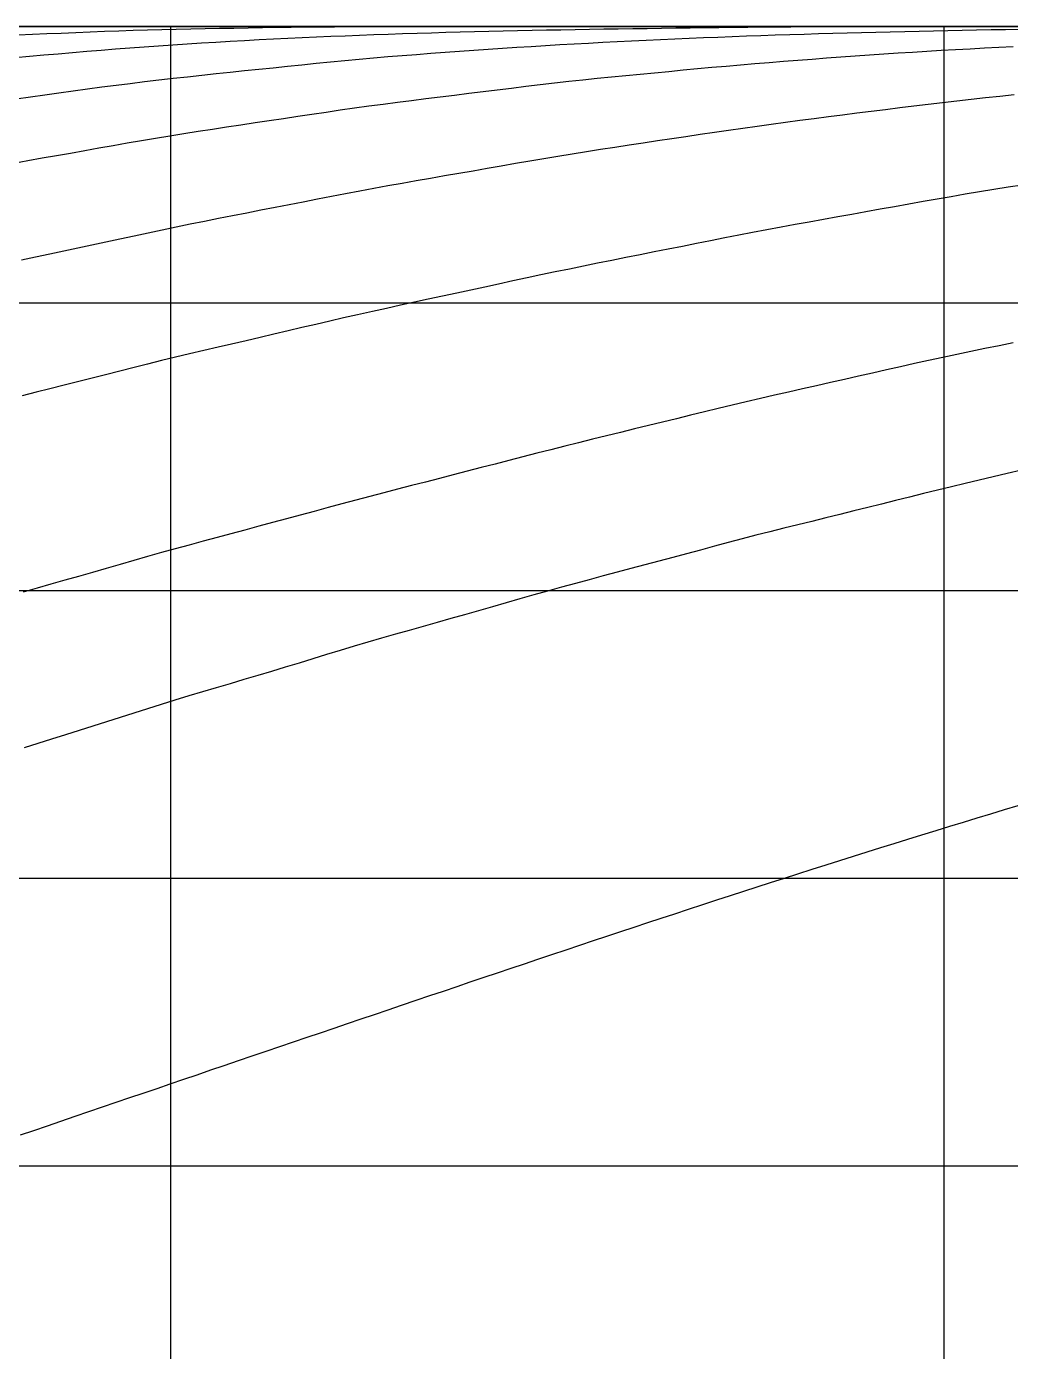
# Model space of a CAD drawing. Header units: millimetres. Extents: x 219888 to 472088, y 91183 to 209983.
# Drawn here: x 287367 to 294210, y 132129 to 141340 of the extents above; entities that cross this region are included whole.
import ezdxf

# ---------------------------------------------------------------- set-up
doc = ezdxf.new("R2010")
doc.units = ezdxf.units.MM
doc.layers.add('Waterlines', color=7, linetype='Continuous')
doc.layers.add('网格线和标注', color=7, linetype='Continuous')

msp = doc.modelspace()

# ---------------------------------------------------------------- linework, layer by layer
at = {"layer": 'Waterlines', "color": 135}
for points in [[(294266.874, 141339.696), (294166.714, 141339.696), (294066.954, 141339.696), (293966.744, 141339.696), (293866.964, 141339.696), (293767.194, 141339.696), (293666.884, 141339.696), (293567.024, 141339.696), (293467.014, 141339.696), (293367.154, 141339.696), (293267.104, 141339.696), (293167.104, 141339.696), (293066.804, 141339.696), (292966.874, 141339.696), (292866.994, 141339.696), (292766.704, 141339.696), (292666.654, 141339.696), (292566.944, 141339.696), (292467.184, 141339.696), (292367.214, 141339.696), (292267.084, 141339.696), (292167.064, 141339.696), (292066.764, 141339.696), (291966.934, 141339.696), (291866.884, 141339.696), (291766.974, 141339.696), (291667.004, 141339.696), (291567.014, 141339.696), (291466.924, 141339.696), (291366.914, 141339.696), (291266.964, 141339.696), (291166.824, 141339.696), (291067.064, 141339.696), (290966.764, 141339.696), (290866.854, 141339.696), (290766.974, 141339.696), (290667.114, 141339.696), (290566.754, 141339.696), (290467.084, 141339.696), (290366.684, 141339.696), (290266.764, 141339.696), (290166.974, 141339.696), (290066.824, 141339.696), (289966.774, 141339.696), (289866.794, 141339.696), (289766.974, 141339.696), (289666.824, 141339.696), (289566.934, 141339.696), (289466.924, 141339.696), (289366.834, 141339.696), (289266.714, 141339.696), (289167.044, 141339.696), (289066.804, 141339.696), (288966.934, 141339.696), (288866.864, 141339.696), (288766.764, 141339.696), (288666.904, 141339.696), (288566.844, 141339.696), (288466.694, 141339.696), (288366.774, 141339.696), (288266.864, 141339.696), (288166.884, 141339.696), (288066.824, 141339.696), (287966.684, 141339.696), (287867.144, 141339.696), (287766.774, 141339.696), (287666.874, 141339.696), (287566.584, 141339.696), (287466.924, 141339.696), (287366.714, 141339.696), (287266.714, 141339.696)], [(294274.834, 141339.696), (294174.824, 141339.696), (294074.854, 141339.696), (293974.474, 141339.696), (293874.404, 141339.696), (293774.154, 141339.696), (293673.884, 141339.696), (293574.314, 141339.696), (293474.534, 141339.696), (293374.224, 141339.696), (293274.664, 141339.696), (293174.204, 141339.696), (293074.394, 141339.696), (292974.714, 141339.696), (292874.294, 141339.696), (292773.984, 141339.696), (292674.084, 141339.696), (292574.164, 141339.696), (292474.054, 141339.696), (292374.014, 141339.696), (292273.934, 141339.696), (292173.914, 141339.696), (292073.994, 141339.696), (291974.044, 141339.696), (291873.874, 141339.696), (291773.654, 141339.696), (291673.714, 141339.696), (291573.654, 141339.696), (291473.794, 141339.696), (291373.604, 141339.696), (291273.894, 141339.696), (291173.574, 141339.696), (291073.484, 141339.696), (290973.544, 141339.696), (290873.444, 141339.696), (290773.334, 141339.696), (290673.284, 141339.696), (290573.364, 141339.696), (290473.644, 141339.696), (290373.184, 141339.696), (290273.334, 141339.696), (290173.244, 141339.696), (290073.174, 141339.696), (289973.114, 141339.696), (289873.004, 141339.696), (289773.224, 141339.696), (289673.204, 141339.696), (289572.864, 141339.696), (289472.934, 141339.696), (289372.934, 141339.696), (289273.014, 141339.696), (289172.934, 141339.696), (289072.544, 141339.696), (288972.814, 141339.696), (288872.664, 141339.696), (288772.514, 141339.696), (288672.834, 141339.696), (288572.464, 141339.696), (288472.474, 141339.696), (288372.334, 141339.696), (288272.544, 141339.696), (288172.604, 141339.696), (288072.454, 141339.696), (287972.324, 141339.696), (287872.404, 141339.696), (287772.104, 141339.696), (287672.404, 141339.696), (287572.154, 141339.696), (287472.214, 141339.696), (287372.254, 141339.696), (287272.014, 141339.696)], [(294281.574, 141339.696), (294181.204, 141339.696), (294081.254, 141339.696), (293981.104, 141339.696), (293881.184, 141339.696), (293781.114, 141339.696), (293680.974, 141339.696), (293581.064, 141339.696), (293480.714, 141339.696), (293380.644, 141339.696), (293280.804, 141339.696), (293180.404, 141339.696), (293080.634, 141339.696), (292980.334, 141339.696), (292880.384, 141339.696), (292780.214, 141339.696), (292680.254, 141339.696), (292580.384, 141339.696), (292480.044, 141339.696), (292380.204, 141339.696), (292279.854, 141339.696), (292179.994, 141339.696), (292079.894, 141339.696), (291979.424, 141339.696), (291879.804, 141339.696), (291779.524, 141339.696), (291679.414, 141339.696), (291579.454, 141339.696), (291478.824, 141339.696), (291379.424, 141339.696), (291279.244, 141339.696), (291179.384, 141339.696), (291079.014, 141339.696), (290979.124, 141339.696), (290878.864, 141339.696), (290778.914, 141339.696), (290678.714, 141339.696), (290578.844, 141339.696), (290478.724, 141339.696), (290378.584, 141339.696), (290278.654, 141339.696), (290178.854, 141339.696), (290078.444, 141339.696), (289978.254, 141339.696), (289878.094, 141339.696), (289777.964, 141339.696), (289678.184, 141339.696), (289577.974, 141339.696), (289478.014, 141339.696), (289377.944, 141339.696), (289277.714, 141339.696), (289177.764, 141339.696), (289077.864, 141339.696), (288977.954, 141339.696), (288877.544, 141339.696), (288777.374, 141339.696), (288677.144, 141339.696), (288577.314, 141339.696), (288477.604, 141339.696), (288377.124, 141339.696), (288277.114, 141339.696), (288176.974, 141339.696), (288076.794, 141339.696), (287976.864, 141339.696), (287876.844, 141339.696), (287777.084, 141339.696), (287676.654, 141339.696), (287576.404, 141339.696), (287476.314, 141339.696), (287376.034, 141339.696), (287276.504, 141339.696)], [(294276.334, 141339.696), (294176.714, 141339.696), (294076.414, 141339.696), (293976.854, 141339.696), (293876.304, 141339.696), (293776.614, 141339.696), (293677.374, 141339.696), (293576.914, 141339.696), (293476.604, 141339.696), (293376.094, 141339.696), (293276.794, 141339.696), (293176.614, 141339.696), (293076.304, 141339.696), (292976.954, 141339.696), (292876.784, 141339.696), (292776.534, 141339.696), (292675.884, 141339.696), (292576.604, 141339.696), (292477.044, 141339.696), (292376.494, 141339.696), (292276.664, 141339.696), (292176.964, 141339.696), (292076.744, 141339.696), (291976.124, 141339.696), (291876.344, 141339.696), (291777.234, 141339.696), (291676.454, 141339.696), (291576.644, 141339.696), (291476.314, 141339.696), (291376.804, 141339.696), (291276.444, 141339.696), (291176.524, 141339.696), (291077.254, 141339.696), (290976.614, 141339.696), (290876.594, 141339.696), (290776.214, 141339.696), (290676.784, 141339.696), (290576.774, 141339.696), (290476.624, 141339.696), (290376.974, 141339.696), (290276.454, 141339.696), (290176.544, 141339.696), (290076.114, 141339.696), (289976.524, 141339.696), (289876.714, 141339.696), (289776.534, 141339.696), (289676.904, 141339.696), (289576.514, 141339.696), (289476.624, 141339.696), (289376.634, 141339.696), (289276.214, 141339.696), (289176.864, 141339.696), (289076.484, 141339.696), (288976.104, 141339.696), (288876.644, 141339.696), (288776.964, 141339.696), (288676.484, 141339.696), (288576.034, 141339.696), (288476.834, 141339.696), (288376.494, 141339.696), (288276.214, 141339.696), (288176.334, 141339.696), (288076.524, 141339.696), (287976.534, 141339.696), (287876.394, 141339.696), (287776.604, 141339.696), (287676.744, 141339.696), (287576.804, 141339.696), (287476.264, 141339.696), (287376.494, 141339.696), (287276.914, 141339.696)], [(294282.384, 141339.696), (294182.454, 141339.696), (294082.404, 141339.696), (293982.614, 141339.696), (293882.294, 141339.696), (293782.544, 141339.696), (293682.334, 141339.696), (293582.054, 141339.696), (293482.224, 141339.696), (293382.234, 141339.696), (293282.204, 141339.696), (293182.264, 141339.696), (293082.084, 141339.696), (293029.994, 141339.696), (292982.484, 141339.216), (292882.494, 141338.196), (292782.554, 141337.176), (292682.554, 141336.156), (292582.594, 141335.116), (292482.304, 141334.056), (292382.394, 141332.976), (292282.414, 141331.886), (292182.544, 141330.766), (292082.364, 141329.606), (291982.374, 141328.426), (291882.394, 141327.196), (291782.184, 141325.926), (291682.354, 141324.616), (291582.444, 141323.246), (291482.384, 141321.816), (291382.274, 141320.326), (291282.344, 141318.756), (291182.684, 141317.106), (291082.584, 141315.366), (290982.314, 141313.526), (290882.614, 141311.586), (290782.414, 141309.526), (290682.724, 141307.356), (290582.494, 141305.046), (290482.534, 141302.616), (290382.784, 141300.036), (290282.474, 141297.296), (290182.514, 141294.416), (290082.764, 141291.376), (289982.634, 141288.166), (289882.814, 141284.796), (289782.954, 141281.256), (289682.724, 141277.516), (289583.274, 141273.616), (289482.994, 141269.496), (289382.954, 141265.196), (289283.274, 141260.696), (289183.344, 141255.986), (289083.354, 141251.056), (288983.724, 141245.926), (288883.754, 141240.546), (288783.934, 141234.936), (288684.054, 141229.076), (288584.064, 141222.966), (288484.654, 141216.646), (288384.704, 141210.026), (288284.604, 141203.146), (288185.224, 141196.046), (288085.404, 141188.656), (287985.824, 141181.036), (287885.864, 141173.146), (287786.164, 141165.046), (287686.654, 141156.746), (287586.944, 141148.216), (287487.304, 141139.496), (287387.724, 141130.586), (287287.874, 141121.466)], [(294289.244, 141339.696), (294189.204, 141339.696), (294088.884, 141339.696), (293989.224, 141339.696), (293889.204, 141339.696), (293788.834, 141339.696), (293689.254, 141339.696), (293589.094, 141339.696), (293489.084, 141339.696), (293389.264, 141339.696), (293288.934, 141339.696), (293189.214, 141339.696), (293088.964, 141339.696), (292988.984, 141339.696), (292889.214, 141339.696), (292789.104, 141339.696), (292689.164, 141339.696), (292589.194, 141339.696), (292488.794, 141339.696), (292389.184, 141339.696), (292289.214, 141339.696), (292189.214, 141339.696), (292089.074, 141339.696), (291989.064, 141339.696), (291889.204, 141339.696), (291789.274, 141339.696), (291688.764, 141339.696), (291589.114, 141339.696), (291488.934, 141339.696), (291389.114, 141339.696), (291289.064, 141339.696), (291188.914, 141339.696), (291089.244, 141339.696), (290989.184, 141339.696), (290889.224, 141339.696), (290789.104, 141339.696), (290689.044, 141339.696), (290589.104, 141339.696), (290489.074, 141339.696), (290389.234, 141339.696), (290289.124, 141339.696), (290189.074, 141339.696), (290089.094, 141339.696), (289989.184, 141339.696), (289889.124, 141339.696), (289788.944, 141339.696), (289689.254, 141339.696), (289589.124, 141339.696), (289488.834, 141339.696), (289389.034, 141339.696), (289288.974, 141339.696), (289188.674, 141339.696), (289089.134, 141339.696), (288988.884, 141339.696), (288888.804, 141339.696), (288788.974, 141339.696), (288688.884, 141339.696), (288588.884, 141339.696), (288488.874, 141339.696), (288388.754, 141339.696), (288289.104, 141339.696), (288188.914, 141339.696), (288089.004, 141339.696), (287988.954, 141339.696), (287888.994, 141339.696), (287789.014, 141339.696), (287688.944, 141339.696), (287588.824, 141339.696), (287488.834, 141339.696), (287388.854, 141339.696), (287288.784, 141339.696)], [(294290.774, 141339.696), (294190.194, 141339.696), (294090.064, 141339.696), (293990.524, 141339.696), (293890.544, 141339.696), (293789.994, 141339.696), (293690.214, 141339.696), (293590.524, 141339.696), (293490.324, 141339.696), (293390.104, 141339.696), (293289.554, 141339.696), (293190.584, 141339.696), (293090.304, 141339.696), (292989.984, 141339.696), (292890.834, 141339.696), (292790.344, 141339.696), (292689.834, 141339.696), (292590.624, 141339.696), (292490.484, 141339.696), (292390.174, 141339.696), (292289.264, 141339.696), (292189.984, 141339.696), (292090.684, 141339.696), (291989.624, 141339.696), (291889.494, 141339.696), (291789.624, 141339.696), (291690.274, 141339.696), (291589.694, 141339.696), (291488.964, 141339.696), (291389.934, 141339.696), (291289.834, 141339.696), (291189.164, 141339.696), (291090.794, 141339.696), (290990.124, 141339.696), (290889.474, 141339.696), (290789.614, 141339.696), (290689.914, 141339.696), (290590.014, 141339.696), (290489.304, 141339.696), (290389.684, 141339.696), (290290.414, 141339.696), (290189.764, 141339.696), (290089.024, 141339.696), (289988.934, 141339.696), (289890.134, 141339.696), (289789.514, 141339.696), (289689.024, 141339.696), (289589.784, 141339.696), (289489.844, 141339.696), (289389.044, 141339.696), (289289.874, 141339.696), (289189.804, 141339.696), (289089.554, 141339.696), (288988.984, 141339.696), (288888.964, 141339.696), (288789.864, 141339.696), (288689.094, 141339.696), (288588.534, 141339.696), (288489.834, 141339.696), (288389.684, 141339.696), (288288.854, 141339.696), (288187.964, 141339.696), (288089.804, 141339.696), (287989.474, 141339.696), (287888.554, 141339.696), (287789.734, 141339.696), (287689.464, 141339.696), (287588.864, 141339.696), (287488.924, 141339.696), (287388.754, 141339.696), (287289.404, 141339.696)], [(294274.164, 141318.906), (294174.274, 141317.296), (294074.244, 141315.636), (293974.284, 141313.896), (293873.984, 141312.086), (293774.274, 141310.186), (293674.154, 141308.166), (293574.034, 141306.016), (293474.234, 141303.746), (293373.884, 141301.346), (293274.244, 141298.836), (293174.104, 141296.206), (293074.224, 141293.476), (292974.204, 141290.656), (292874.184, 141287.786), (292773.974, 141284.876), (292674.034, 141281.876), (292574.254, 141278.726), (292474.404, 141275.366), (292374.444, 141271.796), (292274.454, 141268.056), (292174.684, 141264.176), (292074.764, 141260.146), (291974.954, 141255.966), (291875.264, 141251.646), (291775.084, 141247.166), (291675.204, 141242.536), (291575.214, 141237.746), (291475.474, 141232.806), (291375.424, 141227.686), (291275.954, 141222.406), (291175.864, 141216.916), (291076.204, 141211.246), (290976.294, 141205.346), (290876.364, 141199.236), (290776.764, 141192.946), (290676.744, 141186.446), (290576.904, 141179.776), (290477.214, 141172.926), (290377.474, 141165.906), (290277.824, 141158.706), (290178.124, 141151.316), (290077.994, 141143.696), (289978.244, 141135.896), (289878.764, 141127.876), (289779.154, 141119.556), (289679.384, 141110.836), (289579.624, 141101.606), (289480.074, 141091.826), (289380.574, 141081.666), (289281.264, 141071.446), (289181.784, 141061.306), (289082.304, 141051.206), (288982.854, 141041.066), (288883.354, 141030.836), (288784.014, 141020.496), (288684.724, 141009.996), (288585.234, 140999.296), (288485.764, 140988.386), (288386.234, 140977.206), (288287.004, 140965.776), (288187.694, 140954.036), (288088.294, 140941.966), (287989.124, 140929.616), (287889.754, 140916.916), (287790.764, 140903.956), (287691.724, 140890.676), (287592.474, 140877.086), (287493.584, 140863.246), (287394.404, 140849.096), (287295.524, 140834.736)], [(294308.684, 141339.696), (294208.654, 141339.696), (294108.604, 141339.696), (294008.814, 141339.696), (293908.654, 141339.696), (293808.724, 141339.696), (293708.614, 141339.696), (293608.504, 141339.696), (293508.834, 141339.696), (293408.814, 141339.696), (293308.904, 141339.696), (293208.714, 141339.696), (293108.764, 141339.696), (293008.624, 141339.696), (292908.574, 141339.696), (292808.674, 141339.696), (292708.724, 141339.696), (292608.724, 141339.696), (292508.844, 141339.696), (292408.654, 141339.696), (292308.514, 141339.696), (292208.714, 141339.696), (292108.764, 141339.696), (292008.574, 141339.696), (291908.694, 141339.696), (291808.454, 141339.696), (291708.574, 141339.696), (291608.264, 141339.696), (291508.824, 141339.696), (291408.684, 141339.696), (291308.724, 141339.696), (291208.504, 141339.696), (291108.554, 141339.696), (291008.574, 141339.696), (290908.484, 141339.696), (290808.364, 141339.696), (290708.564, 141339.696), (290608.474, 141339.696), (290508.524, 141339.696), (290408.544, 141339.696), (290308.364, 141339.696), (290208.484, 141339.696), (290108.414, 141339.696), (290001.664, 141339.696), (289908.444, 141338.956), (289808.494, 141338.166), (289708.304, 141337.376), (289608.064, 141336.586), (289508.044, 141335.806), (289408.064, 141335.036), (289307.824, 141334.166), (289208.254, 141333.086), (289108.274, 141331.736), (289007.994, 141330.206), (288908.334, 141328.556), (288808.304, 141326.806), (288708.084, 141324.956), (288608.564, 141323.026), (288508.634, 141320.986), (288408.494, 141318.826), (288308.584, 141316.526), (288208.214, 141314.026), (288108.484, 141311.236), (288008.344, 141308.006), (287908.374, 141304.326), (287808.484, 141300.306), (287708.644, 141296.186), (287608.664, 141292.076), (287508.894, 141287.956), (287408.854, 141283.776), (287309.064, 141279.516)], [(294226.224, 141339.696), (294126.514, 141339.696), (294026.504, 141339.696), (293926.644, 141339.696), (293825.994, 141339.696), (293726.034, 141339.696), (293626.454, 141339.696), (293526.394, 141339.696), (293425.924, 141339.696), (293325.184, 141339.696), (293226.074, 141339.696), (293126.074, 141339.696), (293025.934, 141339.696), (292925.664, 141339.696), (292824.924, 141339.696), (292725.734, 141339.696), (292625.814, 141339.696), (292525.144, 141339.696), (292425.604, 141339.696), (292325.194, 141339.696), (292225.634, 141339.696), (292124.964, 141339.696), (292025.004, 141339.696), (291925.804, 141339.696), (291825.244, 141339.696), (291724.914, 141339.696), (291624.454, 141339.696), (291524.504, 141339.696), (291425.684, 141339.696), (291324.864, 141339.696), (291224.224, 141339.696), (291124.104, 141339.696), (291024.864, 141339.696), (290924.854, 141339.696), (290824.144, 141339.696), (290723.904, 141339.696), (290623.984, 141339.696), (290524.664, 141339.696), (290424.184, 141339.696), (290323.704, 141339.696), (290224.434, 141339.696), (290123.974, 141339.696), (290024.034, 141339.696), (289923.544, 141339.696), (289823.394, 141339.696), (289724.144, 141339.696), (289623.734, 141339.696), (289523.174, 141339.696), (289423.444, 141339.696), (289323.184, 141339.696), (289223.674, 141339.696), (289123.084, 141339.696), (289022.754, 141339.696), (288923.454, 141339.696), (288823.504, 141339.696), (288723.234, 141339.696), (288622.294, 141339.696), (288523.034, 141339.696), (288423.314, 141339.696), (288323.144, 141339.696), (288222.384, 141339.696), (288121.714, 141339.696), (288022.714, 141339.696), (287922.834, 141339.696), (287822.264, 141339.696), (287722.174, 141339.696), (287621.924, 141339.696), (287522.834, 141339.696), (287422.244, 141339.696), (287321.674, 141339.696)], [(294226.904, 141339.696), (294127.034, 141339.696), (294027.054, 141339.696), (293926.784, 141339.696), (293827.214, 141339.696), (293726.514, 141339.696), (293626.634, 141339.696), (293526.504, 141339.696), (293426.324, 141339.696), (293326.724, 141339.696), (293226.604, 141339.696), (293126.324, 141339.696), (293026.084, 141339.696), (292926.184, 141339.696), (292825.724, 141339.696), (292726.194, 141339.696), (292625.944, 141339.696), (292525.994, 141339.696), (292426.154, 141339.696), (292326.014, 141339.696), (292225.824, 141339.696), (292125.594, 141339.696), (292025.264, 141339.696), (291925.554, 141339.696), (291825.434, 141339.696), (291725.244, 141339.696), (291625.694, 141339.696), (291525.314, 141339.696), (291425.194, 141339.696), (291324.854, 141339.696), (291224.924, 141339.696), (291124.594, 141339.696), (291025.454, 141339.696), (290924.814, 141339.696), (290824.454, 141339.696), (290724.684, 141339.696), (290624.444, 141339.696), (290523.904, 141339.696), (290423.654, 141339.696), (290324.024, 141339.696), (290224.304, 141339.696), (290124.274, 141339.696), (290023.284, 141339.696), (289923.934, 141339.696), (289823.964, 141339.696), (289723.694, 141339.696), (289624.014, 141339.696), (289523.654, 141339.696), (289423.704, 141339.696), (289323.944, 141339.696), (289223.884, 141339.696), (289123.824, 141339.696), (289023.894, 141339.696), (288923.624, 141339.696), (288823.314, 141339.696), (288723.184, 141339.696), (288623.294, 141339.696), (288523.294, 141339.696), (288423.234, 141339.696), (288322.624, 141339.696), (288222.804, 141339.696), (288123.094, 141339.696), (288022.784, 141339.696), (287922.844, 141339.696), (287822.584, 141339.696), (287722.784, 141339.696), (287622.744, 141339.696), (287522.354, 141339.696), (287422.854, 141339.696), (287322.364, 141339.696)], [(294225.054, 141339.696), (294125.104, 141339.696), (294025.274, 141339.696), (293925.114, 141339.696), (293825.004, 141339.696), (293724.994, 141339.696), (293624.904, 141339.696), (293524.914, 141339.696), (293425.094, 141339.696), (293324.964, 141339.696), (293224.974, 141339.696), (293125.204, 141339.696), (293025.104, 141339.696), (292925.024, 141339.696), (292824.874, 141339.696), (292725.234, 141339.696), (292625.064, 141339.696), (292525.204, 141339.696), (292424.934, 141339.696), (292324.874, 141339.696), (292225.024, 141339.696), (292125.124, 141339.696), (292025.004, 141339.696), (291924.954, 141339.696), (291825.014, 141339.696), (291724.904, 141339.696), (291624.904, 141339.696), (291524.814, 141339.696), (291424.844, 141339.696), (291325.064, 141339.696), (291224.814, 141339.696), (291125.094, 141339.696), (291025.034, 141339.696), (290924.914, 141339.696), (290824.854, 141339.696), (290724.924, 141339.696), (290624.894, 141339.696), (290525.004, 141339.696), (290424.914, 141339.696), (290324.954, 141339.696), (290224.904, 141339.696), (290125.014, 141339.696), (290024.924, 141339.696), (289924.864, 141339.696), (289824.834, 141339.696), (289724.904, 141339.696), (289624.734, 141339.696), (289525.044, 141339.696), (289424.804, 141339.696), (289324.704, 141339.696), (289224.994, 141339.696), (289124.834, 141339.696), (289024.754, 141339.696), (288924.794, 141339.696), (288824.874, 141339.696), (288725.054, 141339.696), (288624.884, 141339.696), (288524.924, 141339.696), (288424.684, 141339.696), (288324.834, 141339.696), (288224.834, 141339.696), (288124.724, 141339.696), (288024.844, 141339.696), (287924.874, 141339.696), (287824.904, 141339.696), (287724.844, 141339.696), (287624.624, 141339.696), (287524.814, 141339.696), (287424.524, 141339.696), (287324.634, 141339.696)], [(294227.114, 141339.696), (294126.684, 141339.696), (294026.734, 141339.696), (293926.794, 141339.696), (293826.924, 141339.696), (293726.654, 141339.696), (293626.704, 141339.696), (293526.804, 141339.696), (293426.894, 141339.696), (293326.774, 141339.696), (293226.794, 141339.696), (293126.294, 141339.696), (293026.764, 141339.696), (292926.534, 141339.696), (292826.714, 141339.696), (292727.014, 141339.696), (292626.744, 141339.696), (292526.504, 141339.696), (292426.194, 141339.696), (292326.764, 141339.696), (292226.634, 141339.696), (292126.534, 141339.696), (292026.834, 141339.696), (291926.564, 141339.696), (291826.714, 141339.696), (291726.794, 141339.696), (291626.824, 141339.696), (291526.634, 141339.696), (291426.464, 141339.696), (291326.944, 141339.696), (291226.694, 141339.696), (291126.534, 141339.696), (291026.564, 141339.696), (290926.424, 141339.696), (290826.414, 141339.696), (290726.144, 141339.696), (290626.104, 141339.696), (290526.354, 141339.696), (290426.214, 141339.696), (290326.464, 141339.696), (290226.584, 141339.696), (290126.224, 141339.696), (290026.414, 141339.696), (289926.294, 141339.696), (289826.304, 141339.696), (289726.704, 141339.696), (289626.224, 141339.696), (289527.064, 141339.696), (289426.724, 141339.696), (289326.424, 141339.696), (289226.564, 141339.696), (289127.024, 141339.696), (289026.724, 141339.696), (288926.354, 141339.696), (288827.024, 141339.696), (288726.594, 141339.696), (288626.654, 141339.696), (288526.714, 141339.696), (288426.744, 141339.696), (288326.704, 141339.696), (288226.134, 141339.696), (288126.674, 141339.696), (288026.674, 141339.696), (287926.694, 141339.696), (287826.514, 141339.696), (287726.504, 141339.696), (287626.624, 141339.696), (287526.304, 141339.696), (287426.794, 141339.696), (287326.424, 141339.696)], [(294242.964, 141339.696), (294142.804, 141339.696), (294042.614, 141339.696), (293942.424, 141339.696), (293842.374, 141339.696), (293742.514, 141339.696), (293642.414, 141339.696), (293542.564, 141339.696), (293442.564, 141339.696), (293342.604, 141339.696), (293242.454, 141339.696), (293142.644, 141339.696), (293042.364, 141339.696), (292942.514, 141339.696), (292842.514, 141339.696), (292742.404, 141339.696), (292642.374, 141339.696), (292542.264, 141339.696), (292442.354, 141339.696), (292342.354, 141339.696), (292242.374, 141339.696), (292142.134, 141339.696), (292042.114, 141339.696), (291942.064, 141339.696), (291842.304, 141339.696), (291742.114, 141339.696), (291642.034, 141339.696), (291542.064, 141339.696), (291442.214, 141339.696), (291342.224, 141339.696), (291241.954, 141339.696), (291142.234, 141339.696), (291041.844, 141339.696), (290942.204, 141339.696), (290841.734, 141339.696), (290742.014, 141339.696), (290641.894, 141339.696), (290541.754, 141339.696), (290441.894, 141339.696), (290342.014, 141339.696), (290241.944, 141339.696), (290141.664, 141339.696), (290041.744, 141339.696), (289941.794, 141339.696), (289841.574, 141339.696), (289741.794, 141339.696), (289641.794, 141339.696), (289541.774, 141339.696), (289441.634, 141339.696), (289341.554, 141339.696), (289241.474, 141339.696), (289141.604, 141339.696), (289041.454, 141339.696), (288941.554, 141339.696), (288841.534, 141339.696), (288741.624, 141339.696), (288641.364, 141339.696), (288541.294, 141339.696), (288441.374, 141339.696), (288341.314, 141339.696), (288241.394, 141339.696), (288141.484, 141339.696), (288041.004, 141339.696), (287941.234, 141339.696), (287841.354, 141339.696), (287741.354, 141339.696), (287641.094, 141339.696), (287541.324, 141339.696), (287441.354, 141339.696), (287341.144, 141339.696)], [(294245.474, 141339.696), (294145.694, 141339.696), (294045.054, 141339.696), (293944.004, 141339.696), (293844.754, 141339.696), (293745.434, 141339.696), (293644.604, 141339.696), (293544.754, 141339.696), (293444.784, 141339.696), (293344.874, 141339.696), (293244.424, 141339.696), (293144.074, 141339.696), (293044.884, 141339.696), (292944.594, 141339.696), (292844.194, 141339.696), (292745.054, 141339.696), (292644.804, 141339.696), (292544.314, 141339.696), (292443.854, 141339.696), (292344.344, 141339.696), (292244.734, 141339.696), (292143.844, 141339.696), (292043.864, 141339.696), (291944.044, 141339.696), (291844.244, 141339.696), (291743.924, 141339.696), (291642.844, 141339.696), (291544.184, 141339.696), (291444.044, 141339.696), (291343.744, 141339.696), (291244.624, 141339.696), (291144.194, 141339.696), (291043.704, 141339.696), (290943.374, 141339.696), (290843.554, 141339.696), (290744.044, 141339.696), (290643.354, 141339.696), (290542.904, 141339.696), (290444.284, 141339.696), (290343.634, 141339.696), (290243.034, 141339.696), (290142.404, 141339.696), (290043.634, 141339.696), (289943.564, 141339.696), (289843.034, 141339.696), (289743.414, 141339.696), (289643.554, 141339.696), (289542.954, 141339.696), (289442.804, 141339.696), (289342.334, 141339.696), (289243.314, 141339.696), (289142.594, 141339.696), (289042.964, 141339.696), (288944.194, 141339.696), (288843.124, 141339.696), (288742.174, 141339.696), (288642.524, 141339.696), (288543.234, 141339.696), (288442.984, 141339.696), (288341.844, 141339.696), (288242.644, 141339.696), (288143.214, 141339.696), (288042.524, 141339.696), (287941.814, 141339.696), (287841.584, 141339.696), (287742.664, 141339.696), (287642.034, 141339.696), (287541.964, 141339.696), (287443.084, 141339.696), (287342.394, 141339.696)], [(294264.364, 141339.696), (294163.654, 141339.696), (294064.504, 141339.696), (293964.664, 141339.696), (293864.254, 141339.696), (293764.224, 141339.696), (293663.494, 141339.696), (293564.074, 141339.696), (293464.144, 141339.696), (293364.284, 141339.696), (293263.594, 141339.696), (293163.194, 141339.696), (293063.934, 141339.696), (292963.504, 141339.696), (292863.634, 141339.696), (292763.174, 141339.696), (292663.314, 141339.696), (292563.894, 141339.696), (292462.974, 141339.696), (292363.294, 141339.696), (292262.894, 141339.696), (292162.764, 141339.696), (292062.964, 141339.696), (291962.644, 141339.696), (291862.674, 141339.696), (291762.424, 141339.696), (291662.254, 141339.696), (291562.634, 141339.696), (291462.074, 141339.696), (291362.104, 141339.696), (291261.764, 141339.696), (291161.744, 141339.696), (291062.144, 141339.696), (290962.094, 141339.696), (290861.874, 141339.696), (290761.584, 141339.696), (290661.384, 141339.696), (290561.044, 141339.696), (290461.564, 141339.696), (290361.274, 141339.696), (290261.304, 141339.696), (290161.014, 141339.696), (290060.854, 141339.696), (289961.204, 141339.696), (289861.204, 141339.696), (289760.844, 141339.696), (289660.404, 141339.696), (289561.024, 141339.696), (289460.784, 141339.696), (289360.184, 141339.696), (289260.244, 141339.696), (289160.374, 141339.696), (289060.114, 141339.696), (288959.264, 141339.696), (288860.254, 141339.696), (288759.944, 141339.696), (288659.574, 141339.696), (288559.214, 141339.696), (288459.224, 141339.696), (288359.304, 141339.696), (288258.974, 141339.696), (288159.174, 141339.696), (288059.124, 141339.696), (287958.904, 141339.696), (287858.844, 141339.696), (287758.834, 141339.696), (287658.494, 141339.696), (287559.084, 141339.696), (287458.904, 141339.696), (287358.464, 141339.696)], [(294227.474, 141198.026), (294127.784, 141193.116), (294027.914, 141188.106), (293928.214, 141182.926), (293828.294, 141177.496), (293728.474, 141171.826), (293628.624, 141165.896), (293528.994, 141159.736), (293429.114, 141153.356), (293329.174, 141146.786), (293229.294, 141140.046), (293129.784, 141133.156), (293029.824, 141126.066), (292930.094, 141118.816), (292830.374, 141111.396), (292730.724, 141103.806), (292631.204, 141096.036), (292531.364, 141088.026), (292431.824, 141079.816), (292331.994, 141071.326), (292232.164, 141062.586), (292132.694, 141053.636), (292032.844, 141044.436), (291933.484, 141035.086), (291833.724, 141025.546), (291734.164, 141015.906), (291634.714, 141006.206), (291535.024, 140996.506), (291435.454, 140986.966), (291335.954, 140977.296), (291236.544, 140967.086), (291137.224, 140956.256), (291037.734, 140944.946), (290938.394, 140933.346), (290839.414, 140921.586), (290740.064, 140909.656), (290640.834, 140897.636), (290541.374, 140885.496), (290442.404, 140873.336), (290343.084, 140861.066), (290243.734, 140848.726), (290144.304, 140836.306), (290045.154, 140823.846), (289945.914, 140811.286), (289846.664, 140798.616), (289747.214, 140785.736), (289648.104, 140772.396), (289549.154, 140757.796), (289450.194, 140742.996), (289351.434, 140728.346), (289252.834, 140713.726), (289153.774, 140698.996), (289054.854, 140684.226), (288956.014, 140669.396), (288857.214, 140654.476), (288758.274, 140639.416), (288659.284, 140624.206), (288560.334, 140608.826), (288461.684, 140593.286), (288362.934, 140577.446), (288263.814, 140561.206), (288165.534, 140544.746), (288066.844, 140527.866), (287968.464, 140510.716), (287869.654, 140493.216), (287771.234, 140475.626), (287672.644, 140458.006), (287574.554, 140440.706), (287475.894, 140423.466), (287377.124, 140406.056), (287278.804, 140388.336)], [(294234.194, 140865.016), (294134.924, 140854.116), (294035.484, 140843.076), (293935.964, 140831.896), (293837.014, 140820.636), (293737.364, 140809.116), (293638.124, 140797.456), (293538.414, 140785.546), (293439.514, 140773.566), (293340.174, 140761.366), (293240.954, 140749.036), (293141.554, 140736.566), (293042.484, 140724.016), (292943.174, 140711.366), (292843.714, 140698.656), (292744.704, 140685.916), (292645.624, 140672.916), (292546.284, 140659.486), (292447.634, 140645.736), (292348.364, 140631.576), (292249.374, 140617.216), (292150.664, 140602.756), (292051.764, 140588.146), (291952.834, 140573.456), (291853.854, 140558.676), (291754.914, 140543.856), (291656.204, 140529.016), (291557.124, 140514.086), (291458.114, 140499.136), (291359.044, 140484.086), (291260.284, 140468.786), (291161.624, 140452.976), (291062.924, 140436.656), (290964.724, 140420.086), (290866.024, 140403.246), (290767.264, 140386.266), (290668.664, 140369.236), (290570.344, 140352.196), (290471.914, 140335.096), (290373.064, 140317.886), (290274.674, 140300.756), (290176.034, 140283.586), (290077.444, 140266.406), (289978.764, 140249.066), (289880.614, 140231.516), (289782.314, 140213.506), (289684.064, 140195.116), (289585.654, 140176.386), (289487.564, 140157.536), (289389.364, 140138.536), (289291.174, 140119.456), (289193.244, 140100.366), (289094.864, 140081.146), (288996.664, 140061.966), (288898.534, 140042.816), (288800.244, 140023.656), (288702.294, 140004.496), (288604.014, 139985.056), (288505.874, 139965.316), (288408.154, 139945.296), (288310.114, 139924.846), (288212.434, 139904.226), (288114.684, 139883.406), (288016.824, 139862.446), (287919.074, 139841.426), (287821.254, 139820.326), (287723.664, 139799.256), (287625.674, 139778.106), (287527.844, 139757.046), (287429.944, 139736.036), (287332.374, 139715.016)], [(294292.654, 140237.746), (294193.614, 140221.756), (294093.234, 140205.556), (293994.264, 140189.536), (293895.334, 140173.206), (293797.164, 140156.546), (293700.134, 140139.706), (293601.494, 140122.356), (293503.034, 140104.916), (293403.774, 140087.226), (293304.244, 140069.426), (293204.654, 140051.556), (293106.484, 140033.896), (293007.954, 140016.126), (292909.334, 139998.316), (292810.654, 139980.446), (292713.004, 139962.676), (292615.914, 139944.826), (292514.654, 139925.926), (292416.434, 139907.286), (292320.404, 139888.766), (292222.554, 139869.696), (292124.434, 139850.426), (292026.224, 139831.026), (291927.974, 139811.536), (291829.944, 139792.036), (291731.804, 139772.486), (291633.614, 139752.906), (291535.164, 139733.246), (291436.544, 139713.486), (291338.314, 139693.746), (291240.624, 139674.006), (291142.594, 139654.046), (291043.184, 139633.586), (290942.914, 139612.586), (290848.414, 139592.446), (290749.334, 139571.086), (290649.904, 139549.576), (290553.164, 139528.646), (290457.094, 139507.876), (290358.914, 139486.646), (290258.764, 139464.986), (290159.234, 139443.446), (290064.994, 139423.036), (289967.624, 139401.916), (289869.314, 139380.556), (289771.744, 139359.266), (289668.634, 139336.486), (289571.004, 139313.976), (289477.324, 139292.016), (289378.264, 139268.856), (289281.504, 139246.276), (289186.594, 139224.136), (289085.974, 139200.676), (288990.644, 139178.466), (288893.444, 139155.816), (288791.894, 139132.156), (288698.924, 139110.496), (288600.194, 139087.486), (288500.104, 139064.166), (288403.944, 139041.726), (288304.594, 139017.276), (288207.394, 138992.596), (288114.554, 138969.076), (288016.834, 138944.356), (287917.234, 138919.176), (287823.504, 138895.486), (287722.224, 138869.906), (287629.614, 138846.526), (287528.094, 138820.906), (287434.794, 138797.376), (287336.474, 138772.586)], [(294228.044, 139141.376), (294130.074, 139121.096), (294032.224, 139100.786), (293934.184, 139080.376), (293836.274, 139059.876), (293738.244, 139039.196), (293640.444, 139018.286), (293542.514, 138996.906), (293445.054, 138975.126), (293347.454, 138953.026), (293249.984, 138930.936), (293152.404, 138908.876), (293055.074, 138886.886), (292957.644, 138864.846), (292859.924, 138842.716), (292762.474, 138820.586), (292664.984, 138798.366), (292567.484, 138776.036), (292470.064, 138753.586), (292372.364, 138730.846), (292275.034, 138707.896), (292177.704, 138684.616), (292080.664, 138661.116), (291983.594, 138637.396), (291886.374, 138613.576), (291789.234, 138589.796), (291692.294, 138566.086), (291595.354, 138542.366), (291497.734, 138518.456), (291400.934, 138494.686), (291303.664, 138470.726), (291206.484, 138446.666), (291109.414, 138422.476), (291012.644, 138398.126), (290915.604, 138373.436), (290818.694, 138348.506), (290722.064, 138323.476), (290625.224, 138298.316), (290528.504, 138273.226), (290431.754, 138248.216), (290334.684, 138223.176), (290238.124, 138198.286), (290141.054, 138173.266), (290044.434, 138148.336), (289947.474, 138123.266), (289850.744, 138098.176), (289753.894, 138072.906), (289657.244, 138047.446), (289560.274, 138021.586), (289463.644, 137995.536), (289367.364, 137969.466), (289270.834, 137943.356), (289174.654, 137917.416), (289078.004, 137891.406), (288981.394, 137865.436), (288884.764, 137839.466), (288788.074, 137813.486), (288691.684, 137787.576), (288594.964, 137761.546), (288498.504, 137735.536), (288401.594, 137709.306), (288305.274, 137682.906), (288208.874, 137655.626), (288112.924, 137628.016), (288017.134, 137600.476), (287920.994, 137572.856), (287824.854, 137545.256), (287728.754, 137517.676), (287632.714, 137490.126), (287536.474, 137462.526), (287440.264, 137434.936), (287344.204, 137407.406)], [(294285.174, 138255.956), (294187.674, 138232.986), (294090.364, 138210.026), (293992.844, 138187.066), (293895.414, 138164.076), (293798.614, 138140.546), (293701.544, 138116.646), (293604.774, 138092.716), (293507.674, 138068.656), (293410.684, 138044.606), (293313.374, 138020.446), (293216.464, 137996.376), (293119.234, 137972.216), (293022.444, 137948.156), (292925.344, 137924.016), (292828.174, 137899.846), (292731.264, 137875.736), (292633.924, 137851.516), (292536.754, 137827.336), (292439.414, 137803.116), (292343.124, 137777.896), (292246.464, 137752.096), (292150.194, 137726.416), (292053.514, 137700.616), (291956.884, 137674.846), (291860.374, 137649.106), (291763.374, 137623.236), (291667.084, 137597.556), (291570.274, 137571.746), (291473.644, 137545.986), (291377.114, 137520.266), (291280.334, 137494.496), (291183.564, 137468.746), (291086.184, 137442.776), (290990.774, 137415.576), (290894.554, 137388.136), (290798.374, 137360.706), (290702.444, 137333.356), (290606.284, 137305.956), (290510.124, 137278.566), (290413.784, 137251.146), (290317.674, 137223.816), (290221.544, 137196.506), (290125.124, 137169.166), (290028.974, 137141.976), (289932.504, 137114.846), (289836.104, 137087.696), (289740.074, 137059.886), (289644.414, 137031.306), (289548.724, 137002.366), (289453.204, 136973.346), (289357.434, 136944.226), (289261.764, 136915.176), (289165.934, 136886.146), (289070.474, 136857.346), (288974.604, 136828.596), (288878.664, 136800.006), (288782.784, 136771.556), (288686.634, 136743.086), (288590.724, 136714.666), (288495.104, 136686.186), (288399.364, 136657.266), (288303.494, 136627.416), (288208.604, 136596.916), (288113.334, 136566.176), (288018.514, 136535.926), (287923.084, 136505.726), (287827.704, 136475.706), (287732.114, 136445.716), (287636.764, 136415.886), (287541.444, 136386.136), (287445.764, 136356.346), (287350.374, 136326.726)], [(287323.894, 133634.896), (287417.234, 133666.666), (287511.704, 133698.836), (287604.634, 133730.476), (287704.244, 133764.406), (287801.104, 133797.386), (287896.094, 133829.736), (287990.474, 133861.886), (288085.524, 133894.256), (288178.514, 133925.926), (288274.244, 133958.526), (288365.894, 133989.736), (288461.684, 134022.346), (288553.504, 134053.606), (288649.384, 134086.246), (288741.404, 134117.566), (288840.114, 134151.146), (288936.684, 134184.006), (289034.084, 134217.126), (289127.984, 134249.056), (289222.904, 134281.316), (289317.594, 134313.496), (289410.324, 134344.996), (289505.754, 134377.396), (289597.964, 134408.686), (289693.864, 134441.226), (289785.814, 134472.406), (289881.434, 134504.806), (289974.664, 134536.386), (290076.194, 134570.756), (290171.264, 134602.916), (290265.844, 134634.886), (290360.824, 134666.966), (290453.054, 134698.096), (290549.774, 134730.706), (290642.314, 134761.876), (290737.334, 134793.856), (290830.884, 134825.296), (290923.434, 134856.376), (291019.474, 134888.576), (291119.644, 134922.116), (291215.354, 134954.096), (291309.534, 134985.526), (291402.634, 135016.526), (291499.234, 135048.636), (291593.694, 135079.976), (291687.574, 135111.046), (291781.274, 135141.986), (291874.894, 135172.826), (291969.374, 135203.866), (292071.034, 135237.166), (292167.214, 135268.566), (292261.634, 135299.306), (292354.954, 135329.586), (292447.214, 135359.426), (292541.614, 135389.846), (292636.944, 135420.466), (292731.704, 135450.776), (292831.484, 135482.566), (292927.084, 135512.906), (293023.134, 135543.266), (293119.064, 135573.466), (293214.064, 135603.256), (293306.884, 135632.246), (293400.144, 135661.266), (293495.104, 135690.706), (293594.134, 135721.286), (293693.934, 135751.986), (293786.994, 135780.516), (293882.434, 135809.686), (293977.704, 135838.696), (294072.844, 135867.576), (294167.964, 135896.356), (294262.424, 135924.846)]]:
    msp.add_lwpolyline(points, dxfattribs=at)
at = {"layer": '网格线和标注', "color": 0}
for p, q in [((236017.754, 141339.386), (458092.724, 141339.386)), ((236017.754, 139419.386), (458092.724, 139419.386)), ((236017.754, 137419.386), (458092.724, 137419.386)), ((236017.754, 135419.386), (458092.724, 135419.386)), ((236017.754, 133419.386), (458092.724, 133419.386))]:
    msp.add_line(p, q, dxfattribs=at)
at = {"layer": '网格线和标注'}
for p, q in [((288367.944, 141339.386), (288367.944, 125419.386)), ((293747.194, 141339.386), (293747.194, 125419.386))]:
    msp.add_line(p, q, dxfattribs=at)

doc.saveas('drawing.dxf')
